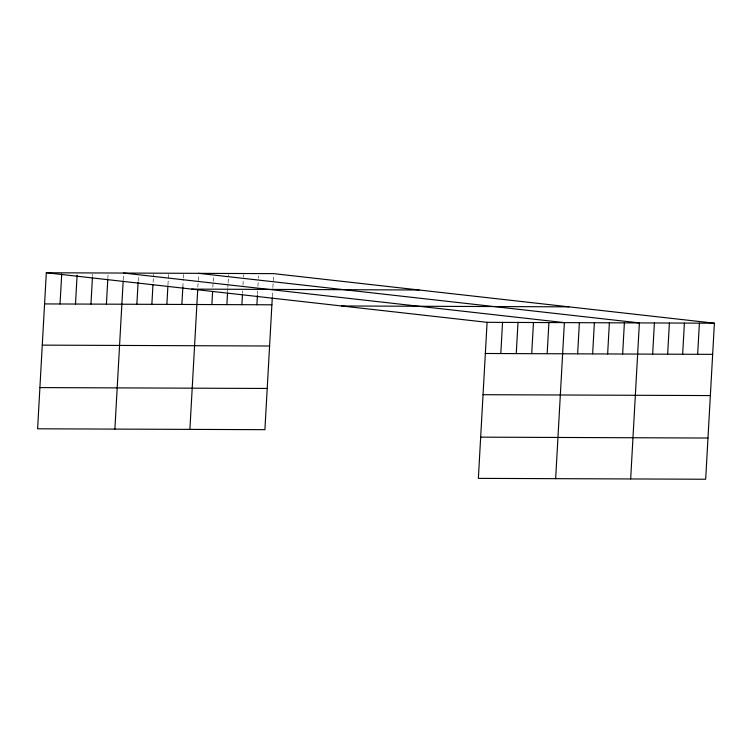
<?xml version="1.0" encoding="UTF-8"?>
<svg xmlns="http://www.w3.org/2000/svg" width="752" height="752" viewBox="0 0 752 752"><rect width="100%" height="100%" fill="white"/><g stroke="black" fill="none" stroke-linecap="round" stroke-linejoin="round"><path stroke-width="0.56" stroke-dasharray="3.76 2.82" d="M92.505 276.398L92.628 274.085M107.827 278.766L108.091 274.151M123.225 279.979L123.544 274.207M138.161 281.192L138.415 276.576M153.098 282.404L153.549 274.32M167.969 284.773L168.551 274.377M182.849 287.132L183.3 279.058M183.366 277.902L183.554 274.442M197.851 287.189L198.556 274.499M212.854 287.255L213.107 282.63M213.173 281.483L213.427 276.868M227.593 291.926L227.79 288.467M227.856 287.311L228.044 283.842M228.11 282.696L228.561 274.612M242.529 293.139L242.661 290.827M242.981 285.055L243.375 278.137M243.441 276.98L243.563 274.668M257.475 294.352L257.663 290.883M257.927 286.268L258.312 279.349M258.378 278.193L258.5 275.881M272.346 296.72L272.797 288.636M272.863 287.48L273.502 275.937"/><path stroke-width="1.13" d="M46.323 272.76L487.089 322.326L478.366 478.366L705.677 479.24L714.4 323.2L273.634 273.634L46.323 272.76L37.6 428.8L264.911 429.674L272.28 297.867M60.038 303.977L61.72 273.972M75.501 304.043L77.108 275.185M90.954 304.099L92.44 277.554M106.408 304.156L107.762 279.923M114.887 429.101L123.159 281.135M136.873 304.278L138.095 282.348M151.876 304.334L152.966 284.707M166.878 304.391L167.912 285.92M181.881 304.447L182.849 287.132M189.899 429.392L197.72 289.501M211.885 304.56L212.59 291.87M226.888 304.626L227.527 293.083M241.89 304.682L242.473 294.295M256.893 304.739L257.41 295.508M500.804 353.543L502.543 322.382M516.257 353.609L518.006 322.439M531.72 353.666L533.459 322.505M547.174 353.722L548.913 322.561M555.653 478.667L564.376 322.617L123.61 273.051M577.639 353.844L579.378 322.683M592.642 353.901L594.381 322.74M607.644 353.957L609.383 322.796M622.647 354.013L624.386 322.852M630.665 478.958L639.388 322.909L198.622 273.343M652.651 354.136L654.39 322.965M667.654 354.192L669.393 323.022M682.656 354.248L684.395 323.087M697.659 354.305L699.398 323.144M191.779 289.116L419.09 289.99M44.584 303.921L271.895 304.795M341.634 305.97L568.944 306.844M487.089 322.326L714.4 323.2M42.281 345.13L269.592 346.005M485.35 353.487L712.661 354.361M39.903 387.59L267.214 388.464M483.047 394.697L710.358 395.571M480.669 437.156L707.98 438.031"/></g></svg>
